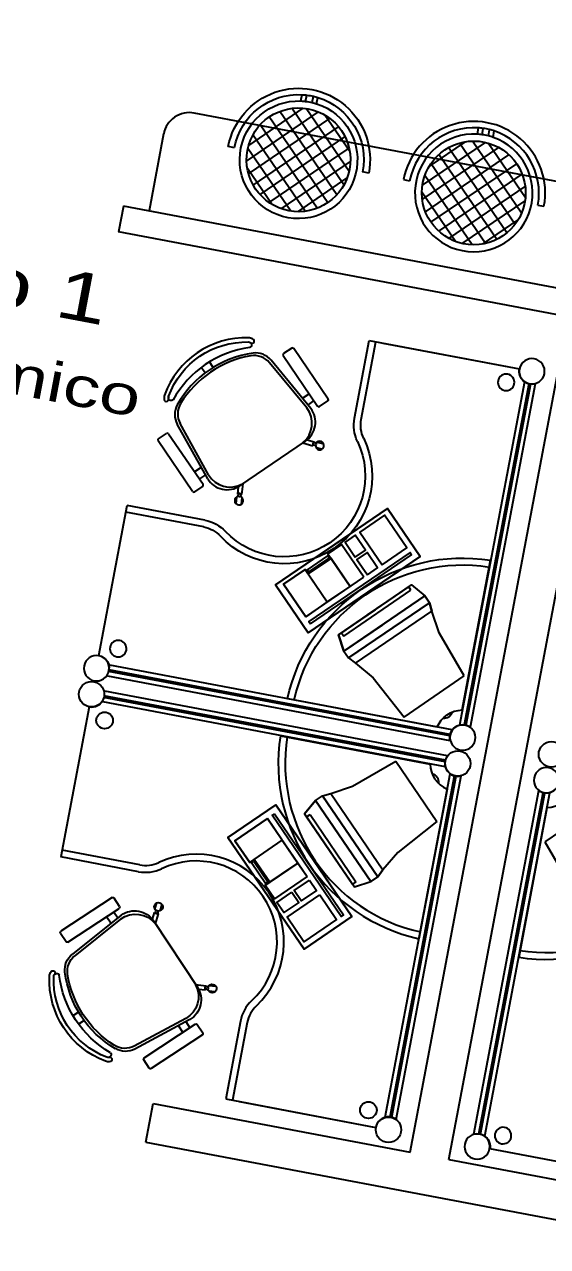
# Model space of a CAD drawing. Header units: inches. Extents: x -18604 to 2753, y -9056 to 3482.
# Drawn here: x -15107.1 to -14907.1, y -2628.4 to -2161.1 of the extents above; entities that cross this region are included whole.
import ezdxf
from ezdxf.enums import TextEntityAlignment as Align

# ---------------------------------------------------------------- set-up
doc = ezdxf.new("R2010")
doc.units = ezdxf.units.IN
for name, color, linetype in [('ESPECARQ', 2, 'Continuous'), ('MOVEIS', 2, 'Continuous'), ('Parede', 6, 'Continuous'), ('Parede Baixo', 4, 'Continuous'), ('TEXTO', 2, 'Continuous')]:
    doc.layers.add(name, color=color, linetype=linetype)
doc.styles.add('REGUA100', font='GOTHIC.TTF', dxfattribs={"width": 1.4})
doc.styles.add('REGUA60', font='GOTHIC.TTF', dxfattribs={"width": 1.4})

# ---------------------------------------------------------------- blocks, each defined once
blk = doc.blocks.new('INDUNI1')
at = {"color": 0, "style": 'REGUA100', "width": 1.4, "flags": 8}
for tag, p in [('NOME1', (0, 0)), ('NOME2', (0, -4.286))]:
    blk.add_attdef(tag, text='', height=2.5, dxfattribs=at).set_placement(p, align=Align.CENTER)
at = {"layer": 'ESPECARQ', "style": 'REGUA60', "width": 1.4}
blk.add_attdef('AREA', text='', height=1.5, dxfattribs=at).set_placement((0, -7.813), align=Align.CENTER)
at = {"layer": 'ESPECARQ', "style": 'REGUA60', "width": 1.4, "flags": 8}
for tag, p in [('PISO', (0, -10.313)), ('REVPAR', (0, -12.813)), ('PEDIR', (0, -15.313))]:
    blk.add_attdef(tag, text='', height=1.5, dxfattribs=at).set_placement(p, align=Align.CENTER)
blk = doc.blocks.new('*X9')
at = {"color": 0}
for p, q in [((6.9425, 8.5689), (7.1715, 8.7978)), ((6.9533, 8.5089), (7.2314, 8.7871)), ((6.9555, 8.6526), (7.0878, 8.7848)), ((7.3601, 8.4791), (7.0644, 8.7748)), ((7.3784, 8.5315), (7.1168, 8.7931)), ((7.3823, 8.5983), (7.1836, 8.797)), ((6.9758, 8.4608), (7.2796, 8.7645)), ((7.0072, 8.4214), (7.319, 8.7332)), ((7.3321, 8.4364), (7.0216, 8.7468)), ((7.3295, 8.7218), (7.3071, 8.7442)), ((7.2959, 8.4018), (6.9871, 8.7107)), ((7.0467, 8.3902), (7.3502, 8.6937)), ((7.2514, 8.3757), (6.9609, 8.6661)), ((7.095, 8.3678), (7.3726, 8.6454)), ((7.1966, 8.3597), (6.945, 8.6114)), ((7.1551, 8.3572), (7.3831, 8.5852)), ((7.1253, 8.3603), (6.9456, 8.5401)), ((7.2395, 8.3708), (7.3695, 8.5009))]:
    blk.add_line(p, q, dxfattribs=at)

msp = doc.modelspace()

# ---------------------------------------------------------------- linework, layer by layer
at = {"layer": 'MOVEIS'}
for p, q in [((-15001.43, -2190.35, 63.44), (-15000.93, -2187.93, 63.44)), ((-14999.62, -2190.5, 63.44), (-14999.13, -2188.1, 63.44)), ((-14997.15, -2190.94, 63.44), (-14996.65, -2188.55, 63.44)), ((-14995.41, -2191.42, 63.44), (-14994.91, -2189.02, 63.44)), ((-14889.91, -2223.78, 63.44), (-15042.21, -2194.97, 63.44)), ((-14933.96, -2203.05, 63.44), (-14933.55, -2200.63, 63.44)), ((-14932.16, -2203.23, 63.44), (-14931.75, -2200.83, 63.44)), ((-15053.9, -2202.93, 63.44), (-15059.47, -2232.41, 63.44)), ((-14929.69, -2203.73, 63.44), (-14929.28, -2201.32, 63.44)), ((-14927.96, -2204.25, 63.44), (-14927.54, -2201.82, 63.44)), ((-15026.83, -2208.2, 63.44), (-15029.19, -2207.75, 63.44)), ((-14975.47, -2217.91, 63.44), (-14977.83, -2217.47, 63.44)), ((-14962.2, -2220.43, 63.44), (-14959.84, -2220.87, 63.44)), ((-14910.83, -2230.14, 63.44), (-14908.48, -2230.59, 63.44)), ((-15004.93, -2284.82, 63.64), (-15008.08, -2286.96, 63.64)), ((-14990.99, -2304.3, 63.64), (-15004.18, -2284.96, 63.64)), ((-14980.93, -2311.65, 63.44), (-14975.31, -2281.94, 63.44)), ((-14978.34, -2312.14, 63.44), (-14972.72, -2282.44, 63.44)), ((-14975.31, -2281.94, 63.44), (-14917.9, -2292.81, 63.44)), ((-14970.12, -2282.93, 63.44), (-14917.9, -2292.81, 63.44)), ((-14997.61, -2307.95, 63.64), (-15012.79, -2289.47, 63.64)), ((-15008.23, -2287.72, 63.64), (-14995.04, -2307.06, 63.64)), ((-15038.08, -2294.35, 63.64), (-15039.52, -2292.24, 63.64)), ((-15034.93, -2292.2, 63.64), (-15036.37, -2290.09, 63.64)), ((-14999.16, -2307.69, 63.64), (-15013.43, -2290.44, 63.64)), ((-14915.97, -2297.68, 63.44), (-14940.82, -2428.99, 63.44)), ((-14914.3, -2298.47, 63.44), (-14938.97, -2428.87, 63.44)), ((-14913.68, -2298.59, 63.44), (-14938.35, -2428.99, 63.44)), ((-14911.83, -2298.47, 63.44), (-14936.67, -2429.78, 63.44)), ((-15000.77, -2303.98, 63.64), (-14998.29, -2302.29, 63.64)), ((-14998.8, -2306.6, 63.64), (-14996.45, -2304.99, 63.64)), ((-14994.28, -2307.21, 63.64), (-14991.13, -2305.06, 63.64)), ((-15055.91, -2319.57, 63.64), (-15052.76, -2317.43, 63.64)), ((-15052.01, -2317.57, 63.64), (-15038.82, -2336.91, 63.64)), ((-15037.06, -2334.84, 63.64), (-15048.71, -2313.96, 63.64)), ((-15036.73, -2333.3, 63.64), (-15047.58, -2313.72, 63.64)), ((-15042.87, -2339.67, 63.64), (-15056.06, -2320.33, 63.64)), ((-15024.74, -2337.46, 63.64), (-14999.67, -2320.37, 63.64)), ((-15000.72, -2321.09, 63.64), (-14996.82, -2322.2, 63.64)), ((-14998.97, -2319.89, 63.64), (-14996.37, -2320.63, 63.64)), ((-14996.76, -2322, 63.64), (-14996.82, -2322.2, 63.64)), ((-14996.37, -2320.63, 63.64), (-14996.43, -2320.83, 63.64)), ((-14995.16, -2320.77, 63.64), (-14992.72, -2321.46, 63.64)), ((-14995.73, -2322.74, 63.64), (-14993.28, -2323.44, 63.64)), ((-15039.6, -2330.46, 63.64), (-15042.07, -2332.14, 63.64)), ((-15037.88, -2333.24, 63.64), (-15040.23, -2334.84, 63.64)), ((-15038.96, -2337.67, 63.64), (-15042.11, -2339.82, 63.64)), ((-15025.45, -2337.94, 63.64), (-15025.71, -2340.63, 63.64)), ((-15025.71, -2340.63, 63.64), (-15025.5, -2340.65, 63.64)), ((-15024.29, -2340.76, 63.64), (-15024.08, -2340.78, 63.64)), ((-15023.69, -2336.74, 63.64), (-15024.08, -2340.78, 63.64)), ((-15078.68, -2402.43, 63.44), (-15067.82, -2345.02, 63.44)), ((-15038.11, -2350.64, 63.44), (-15067.82, -2345.02, 63.44)), ((-15026.01, -2341.8, 63.64), (-15026.26, -2344.33, 63.64)), ((-15023.97, -2342, 63.64), (-15024.22, -2344.53, 63.64)), ((-15038.6, -2353.23, 63.44), (-15068.31, -2347.61, 63.44)), ((-15011.08, -2375.33, 63.44), (-14968.34, -2346.19, 63.44)), ((-15011.08, -2375.33, 65.55), (-14968.34, -2346.19, 65.55)), ((-14969.41, -2348.73, 65.55), (-14978.88, -2355.18, 65.55)), ((-14960.88, -2361.25, 65.55), (-14969.41, -2348.73, 65.55)), ((-14968.34, -2346.19, 65.55), (-14968.34, -2346.19, 63.44)), ((-14968.34, -2346.19, 65.55), (-14955.85, -2364.51, 65.55)), ((-14980.62, -2356.37, 65.55), (-14984.55, -2359.04, 65.55)), ((-14984.55, -2359.04, 65.55), (-14980.63, -2364.79, 65.55)), ((-14976.7, -2362.12, 65.55), (-14980.62, -2356.37, 65.55)), ((-14978.88, -2355.18, 65.55), (-14970.34, -2367.7, 65.55)), ((-14991.23, -2364.24, 65.55), (-14999.08, -2369.59, 65.55)), ((-14959.68, -2363.01, 65.55), (-14998.38, -2389.4, 65.55)), ((-14997.78, -2390.27, 65.55), (-14959.08, -2363.88, 65.55)), ((-14990.63, -2365.11, 65.55), (-14991.23, -2364.24, 65.55)), ((-14985.86, -2359.94, 65.55), (-14991.09, -2363.5, 65.55)), ((-14991.09, -2363.5, 65.55), (-14989.9, -2365.25, 65.55)), ((-14977.32, -2372.46, 65.55), (-14985.86, -2359.94, 65.55)), ((-14980.63, -2364.79, 65.55), (-14976.7, -2362.12, 65.55)), ((-14976.11, -2362.99, 65.55), (-14980.03, -2365.67, 65.55)), ((-14972.09, -2368.89, 65.55), (-14976.11, -2362.99, 65.55)), ((-14970.34, -2367.7, 65.55), (-14960.88, -2361.25, 65.55)), ((-14959.08, -2363.88, 65.55), (-14959.68, -2363.01, 65.55)), ((-14989.9, -2365.25, 65.55), (-14998.62, -2371.2, 65.55)), ((-14955.85, -2364.51, 65.55), (-14998.59, -2393.65, 65.55)), ((-14998.48, -2370.46, 65.55), (-14990.63, -2365.11, 65.55)), ((-14980.03, -2365.67, 65.55), (-14976.01, -2371.57, 65.55)), ((-14976.01, -2371.57, 65.55), (-14972.09, -2368.89, 65.55)), ((-14939.77, -2423.19, 63.44), (-14928.95, -2365.95, 63.44)), ((-14999.81, -2369.45, 65.55), (-15008.12, -2375.11, 65.55)), ((-14998.62, -2371.2, 65.55), (-14999.81, -2369.45, 65.55)), ((-14999.58, -2387.64, 65.55), (-14977.32, -2372.46, 65.55)), ((-14999.08, -2369.59, 65.55), (-14998.48, -2370.46, 65.55)), ((-15011.08, -2375.33, 65.55), (-15011.08, -2375.33, 63.44)), ((-14998.59, -2393.65, 65.55), (-15011.08, -2375.33, 65.55)), ((-15008.12, -2375.11, 65.55), (-14999.58, -2387.64, 65.55)), ((-14985.92, -2393.66, 65.55), (-14960.22, -2376.14, 65.55)), ((-14985.03, -2394.97, 65.55), (-14959.33, -2377.45, 65.55)), ((-14975.92, -2386.84, 70.83), (-14961.31, -2376.88, 70.83)), ((-14973.07, -2384.9, 65.55), (-14959.12, -2375.38, 65.55)), ((-14959.33, -2377.45, 65.55), (-14960.22, -2376.14, 65.55)), ((-14959.12, -2375.38, 65.55), (-14954.02, -2379.58, 65.55)), ((-14984.98, -2400.69, 65.55), (-14954.02, -2379.58, 65.55)), ((-14954.02, -2379.58, 65.55), (-14984.98, -2400.69, 65.55)), ((-14983.2, -2403.3, 64.49), (-14952.24, -2382.19, 64.49)), ((-14983.2, -2403.3, 65.55), (-14952.24, -2382.19, 65.55)), ((-14952.24, -2382.19, 64.49), (-14954.02, -2379.58, 65.55)), ((-14954.02, -2379.58, 65.55), (-14952.24, -2382.19, 65.55)), ((-14952.24, -2382.19, 64.49), (-14951.33, -2385.4, 64.49)), ((-14951.33, -2385.4, 64.49), (-14952.24, -2382.19, 64.49)), ((-14973.07, -2384.9, 65.55), (-14987.02, -2394.41, 65.55)), ((-14948.53, -2393.72, 62.38), (-14951.33, -2385.4, 64.49)), ((-14998.38, -2389.4, 65.55), (-14997.78, -2390.27, 65.55)), ((-14970.37, -2390.73, 65.55), (-14984.98, -2400.69, 65.55)), ((-14987.02, -2394.41, 65.55), (-14984.98, -2400.69, 65.55)), ((-14985.92, -2393.66, 65.55), (-14985.92, -2393.66, 65.55)), ((-14985.92, -2393.66, 65.55), (-14985.92, -2393.66, 65.55)), ((-14985.92, -2393.66, 65.55), (-14985.03, -2394.97, 65.55)), ((-14938.96, -2410.19, 62.38), (-14948.53, -2393.72, 62.38)), ((-14984.98, -2400.69, 65.55), (-14983.2, -2403.3, 64.49)), ((-14984.98, -2400.69, 65.55), (-14983.2, -2403.3, 65.55)), ((-14943.53, -2430.84, 63.44), (-15074.52, -2406.06, 63.44)), ((-14983.2, -2403.3, 64.49), (-14980.54, -2405.33, 64.49)), ((-14983.2, -2403.3, 64.49), (-14980.54, -2405.33, 64.49)), ((-14980.54, -2405.33, 64.49), (-14973.82, -2410.96, 62.38)), ((-14944.32, -2434.99, 63.44), (-15075.3, -2410.21, 63.44)), ((-14944.44, -2433.14, 63.44), (-15074.97, -2408.44, 63.44)), ((-14944.32, -2432.52, 63.44), (-15074.85, -2407.82, 63.44)), ((-14973.82, -2410.96, 62.38), (-14961.99, -2425.89, 62.38)), ((-14961.99, -2425.89, 62.38), (-14938.96, -2410.19, 62.38)), ((-14946.19, -2444.92, 63.44), (-15077.18, -2420.14, 63.44)), ((-14946.32, -2443.07, 63.44), (-15076.85, -2418.37, 63.44)), ((-14946.2, -2442.45, 63.44), (-15076.73, -2417.75, 63.44)), ((-14945.41, -2440.77, 63.44), (-15076.4, -2415.99, 63.44)), ((-15006.55, -2418.87, 63.44), (-14949.32, -2429.69, 63.44)), ((-15082.38, -2422, 63.44), (-15093.24, -2479.41, 63.44)), ((-15009.23, -2433.05, 63.44), (-14952, -2443.87, 63.44)), ((-14981.65, -2452.36, 62.38), (-14965.18, -2442.79, 62.38)), ((-14965.18, -2442.79, 62.38), (-14949.48, -2465.81, 62.38)), ((-14969.19, -2578.94, 63.44), (-14944.35, -2447.63, 63.44)), ((-14967.34, -2578.82, 63.44), (-14942.67, -2448.42, 63.44)), ((-14965.04, -2579.73, 63.44), (-14940.2, -2448.42, 63.44)), ((-14989.97, -2455.15, 64.49), (-14981.65, -2452.36, 62.38)), ((-14966.72, -2578.94, 63.44), (-14942.05, -2448.54, 63.44)), ((-14999.99, -2462.94, 65.55), (-14995.8, -2457.85, 65.55)), ((-14995.8, -2457.85, 65.55), (-14993.18, -2456.06, 64.49)), ((-14995.8, -2457.85, 65.55), (-14993.18, -2456.06, 65.55)), ((-14995.8, -2457.85, 65.55), (-14974.69, -2488.81, 65.55)), ((-14974.69, -2488.81, 65.55), (-14995.8, -2457.85, 65.55)), ((-14985.84, -2472.46, 65.55), (-14995.8, -2457.85, 65.55)), ((-14993.18, -2456.06, 64.49), (-14989.97, -2455.15, 64.49)), ((-14993.18, -2456.06, 64.49), (-14989.97, -2455.15, 64.49)), ((-14993.18, -2456.06, 64.49), (-14972.07, -2487.02, 64.49)), ((-14993.18, -2456.06, 65.55), (-14972.07, -2487.02, 65.55)), ((-14945.49, -2453.42, 63.44), (-14956.32, -2510.65, 63.44)), ((-14935.28, -2585.36, 63.44), (-14910.43, -2454.05, 63.44)), ((-14933.43, -2585.24, 63.44), (-14908.75, -2454.84, 63.44)), ((-14932.8, -2585.35, 63.44), (-14908.13, -2454.96, 63.44)), ((-14931.13, -2586.15, 63.44), (-14906.28, -2454.83, 63.44)), ((-15011.04, -2459.43, 65.55), (-15029.35, -2471.92, 65.55)), ((-14981.9, -2502.17, 65.55), (-15011.04, -2459.43, 65.55)), ((-14907.33, -2460.64, 63.44), (-14918.16, -2517.87, 63.44)), ((-14885.12, -2457.93, 62.38), (-14908.14, -2473.63, 62.38)), ((-15026.67, -2473.2, 65.55), (-15014.15, -2464.66, 65.55)), ((-15014.15, -2464.66, 65.55), (-14998.98, -2486.92, 65.55)), ((-15012.39, -2463.46, 65.55), (-15011.52, -2462.87, 65.55)), ((-14986.01, -2502.17, 65.55), (-15012.39, -2463.46, 65.55)), ((-15011.52, -2462.87, 65.55), (-14985.13, -2501.57, 65.55)), ((-14990.48, -2476.9, 65.55), (-14999.99, -2462.94, 65.55)), ((-14999.24, -2464.04, 65.55), (-14997.93, -2463.15, 65.55)), ((-14999.24, -2464.04, 65.55), (-14999.24, -2464.04, 65.55)), ((-14999.24, -2464.04, 65.55), (-14999.24, -2464.04, 65.55)), ((-14999.24, -2464.04, 65.55), (-14981.71, -2489.75, 65.55)), ((-14997.93, -2463.15, 65.55), (-14980.41, -2488.86, 65.55)), ((-14949.48, -2465.81, 62.38), (-14964.41, -2477.65, 62.38)), ((-15029.35, -2471.92, 65.55), (-15029.35, -2471.92, 63.44)), ((-15029.35, -2471.92, 63.44), (-15000.21, -2514.65, 63.44)), ((-15029.35, -2471.92, 65.55), (-15000.21, -2514.65, 65.55)), ((-15021.01, -2481.51, 65.55), (-15026.67, -2473.2, 65.55)), ((-14992.42, -2474.05, 70.83), (-14982.46, -2488.66, 70.83)), ((-14908.14, -2473.63, 62.38), (-14898.57, -2490.11, 62.38)), ((-15063.54, -2485.03, 63.44), (-15093.24, -2479.41, 63.44)), ((-15063.05, -2482.44, 63.44), (-15092.75, -2476.82, 63.44)), ((-15019.27, -2480.32, 65.55), (-15021.01, -2481.51, 65.55)), ((-15020.28, -2481.65, 65.55), (-15019.41, -2481.05, 65.55)), ((-15019.41, -2481.05, 65.55), (-15014.05, -2488.9, 65.55)), ((-15013.32, -2489.04, 65.55), (-15019.27, -2480.32, 65.55)), ((-14990.48, -2476.9, 65.55), (-14980.96, -2490.85, 65.55)), ((-14964.41, -2477.65, 62.38), (-14970.05, -2484.37, 64.49)), ((-15014.93, -2489.49, 65.55), (-15020.28, -2481.65, 65.55)), ((-14972.07, -2487.02, 64.49), (-14970.05, -2484.37, 64.49)), ((-14970.05, -2484.37, 64.49), (-14972.07, -2487.02, 64.49)), ((-15015.06, -2490.23, 65.55), (-15013.32, -2489.04, 65.55)), ((-15011.5, -2495.46, 65.55), (-15015.06, -2490.23, 65.55)), ((-15014.05, -2488.9, 65.55), (-15014.93, -2489.49, 65.55)), ((-14998.98, -2486.92, 65.55), (-15011.5, -2495.46, 65.55)), ((-15003.98, -2492.26, 65.55), (-14998.08, -2488.23, 65.55)), ((-14998.08, -2488.23, 65.55), (-14995.41, -2492.16, 65.55)), ((-14980.41, -2488.86, 65.55), (-14981.71, -2489.75, 65.55)), ((-14980.96, -2490.85, 65.55), (-14974.69, -2488.81, 65.55)), ((-14972.07, -2487.02, 64.49), (-14974.69, -2488.81, 65.55)), ((-14974.69, -2488.81, 65.55), (-14972.07, -2487.02, 65.55)), ((-15073.62, -2494.96, 63.64), (-15093.18, -2507.83, 63.64)), ((-15070.78, -2498.3, 63.64), (-15072.87, -2495.11, 63.64)), ((-15010.6, -2496.77, 65.55), (-15004.86, -2492.85, 65.55)), ((-15006.74, -2502.44, 65.55), (-14994.22, -2493.9, 65.55)), ((-15004.86, -2492.85, 65.55), (-15002.18, -2496.77, 65.55)), ((-15001.31, -2496.18, 65.55), (-15003.98, -2492.26, 65.55)), ((-14995.41, -2492.16, 65.55), (-15001.31, -2496.18, 65.55)), ((-14994.22, -2493.9, 65.55), (-14987.77, -2503.37, 65.55)), ((-15090.49, -2511.92, 63.64), (-15070.93, -2499.05, 63.64)), ((-15057.23, -2499.4, 63.64), (-15056.5, -2496.97, 63.64)), ((-15055.27, -2500, 63.64), (-15054.53, -2497.56, 63.64)), ((-15007.93, -2500.69, 65.55), (-15010.6, -2496.77, 65.55)), ((-15002.18, -2496.77, 65.55), (-15007.93, -2500.69, 65.55)), ((-15070.09, -2501.64, 63.64), (-15088.81, -2516.51, 63.64)), ((-15070.37, -2503.19, 63.64), (-15087.85, -2517.17, 63.64)), ((-15074.11, -2504.73, 63.64), (-15075.75, -2502.23, 63.64)), ((-15071.46, -2502.81, 63.64), (-15073.03, -2500.43, 63.64)), ((-15058.17, -2503.19, 63.64), (-15057.39, -2500.61, 63.64)), ((-15057.7, -2503.9, 63.64), (-15041.02, -2529.24, 63.64)), ((-15057.39, -2500.61, 63.64), (-15057.19, -2500.67, 63.64)), ((-15057, -2504.96, 63.64), (-15055.83, -2501.08, 63.64)), ((-15056.03, -2501.02, 63.64), (-15055.83, -2501.08, 63.64)), ((-15000.29, -2511.9, 65.55), (-15006.74, -2502.44, 65.55)), ((-14987.77, -2503.37, 65.55), (-15000.29, -2511.9, 65.55)), ((-15000.21, -2514.65, 65.55), (-14981.9, -2502.17, 65.55)), ((-14985.13, -2501.57, 65.55), (-14986.01, -2502.17, 65.55)), ((-15093.34, -2508.58, 63.64), (-15091.24, -2511.77, 63.64)), ((-15000.21, -2514.65, 65.55), (-15000.21, -2514.65, 63.44)), ((-15041.72, -2528.18, 63.64), (-15037.69, -2528.64, 63.64)), ((-15040.55, -2529.96, 63.64), (-15037.87, -2530.26, 63.64)), ((-15037.87, -2530.26, 63.64), (-15037.85, -2530.05, 63.64)), ((-15037.71, -2528.85, 63.64), (-15037.69, -2528.64, 63.64)), ((-15036.7, -2530.59, 63.64), (-15034.18, -2530.88, 63.64)), ((-15036.47, -2528.55, 63.64), (-15033.95, -2528.84, 63.64)), ((-15086.44, -2538.69, 63.64), (-15088.58, -2540.1, 63.64)), ((-15084.34, -2541.88, 63.64), (-15086.48, -2543.29, 63.64)), ((-15045.38, -2541.16, 63.64), (-15065.13, -2551.69, 63.64)), ((-15043.84, -2541.52, 63.64), (-15064.91, -2552.83, 63.64)), ((-15061.36, -2556.18, 63.64), (-15041.8, -2543.31, 63.64)), ((-15048.27, -2543.98, 63.64), (-15046.62, -2546.49, 63.64)), ((-15045.46, -2542.31, 63.64), (-15043.89, -2544.69, 63.64)), ((-15041.04, -2543.47, 63.64), (-15038.95, -2546.65, 63.64)), ((-15024.55, -2542.21, 63.44), (-15030.17, -2571.92, 63.44)), ((-15021.96, -2542.7, 63.44), (-15027.58, -2572.41, 63.44)), ((-15039.1, -2547.4, 63.64), (-15058.66, -2560.28, 63.64)), ((-15059.42, -2560.12, 63.64), (-15061.51, -2556.94, 63.64)), ((-15030.17, -2571.92, 63.44), (-14972.76, -2582.78, 63.44)), ((-15024.99, -2572.9, 63.44), (-14972.76, -2582.78, 63.44)), ((-14876.98, -2600.9, 63.44), (-14929.2, -2591.02, 63.44)), ((-14871.79, -2601.88, 63.44), (-14929.2, -2591.02, 63.44))]:
    msp.add_line(p, q, dxfattribs=at)
at = {"layer": 'MOVEIS', "extrusion": (-0.563328, 0.826234, 0)}
for p, q in [((-14952.24, -2382.19, 65.55), (-14952.24, -2382.19, 64.49)), ((-14983.2, -2403.3, 65.55), (-14983.2, -2403.3, 64.49))]:
    msp.add_line(p, q, dxfattribs=at)
at = {"layer": 'MOVEIS', "extrusion": (-0.826234, -0.563328, 0)}
for p, q in [((-14993.18, -2456.06, 65.55), (-14993.18, -2456.06, 64.49)), ((-14972.07, -2487.02, 65.55), (-14972.07, -2487.02, 64.49))]:
    msp.add_line(p, q, dxfattribs=at)
at = {"layer": 'MOVEIS', "elevation": 63.64}
msp.add_lwpolyline([(-15020.92, -2284.61, 0.237888), (-15050.27, -2304.62, -0.605717), (-15052.1, -2304.01, -0.122717), (-15052.04, -2303.35, -0.323529), (-15021.45, -2282.5, -0.122717), (-15020.82, -2282.68, -0.605717)], format="xyb", close=True, dxfattribs=at)
msp.add_lwpolyline([(-15052.04, -2303.35, -0.323529), (-15021.45, -2282.5, -0.122717), (-15020.82, -2282.68, -0.605717), (-15020.92, -2284.61, 0.237888), (-15050.27, -2304.62, -0.605717), (-15052.1, -2304.01)], format="xyb", dxfattribs=at)
at = {"layer": 'MOVEIS'}
for centre, radius in [((-14935.34, -2225.51, 63.44), 19.84), ((-14996.16, -2321.53, 63.64), 0.545), ((-15024.94, -2341.15, 63.64), 0.545), ((-15081.47, -2417.18, 63.44), 4.86), ((-15076.48, -2427.2, 63.44), 3.17), ((-14941.45, -2443.67, 63.44), 4.86), ((-14905.65, -2440.16, 63.44), 4.86), ((-14975.6, -2576.18, 63.44), 3.17), ((-14967.94, -2583.69, 63.44), 4.86)]:
    msp.add_circle(centre, radius, dxfattribs=at)
for centre, radius, start, end in [((-15044.07, -2204.79, 63.44), 10, 79.2862, 169.2862), ((-14935.34, -2225.51, 63.44), 27.34, 349.2862, 169.2862), ((-14935.34, -2225.51, 63.44), 24.94, 85.8805, 169.2862), ((-14935.34, -2225.51, 63.44), 24.94, 81.7361, 85.8805), ((-14935.34, -2225.51, 63.44), 24.94, 75.9486, 81.7361), ((-14935.34, -2225.51, 63.44), 22.5, 86.4885, 70.8568), ((-14935.34, -2225.51, 63.44), 22.5, 81.893, 86.4885), ((-14935.34, -2225.51, 63.44), 22.5, 75.4774, 81.893), ((-14935.34, -2225.51, 63.44), 22.5, 70.8568, 75.4774), ((-14935.34, -2225.51, 63.44), 24.94, 71.7859, 75.9486), ((-14935.34, -2225.51, 63.44), 24.94, 349.2862, 71.7859), ((-15022.31, -2314.09, 63.64), 33.24, 88.41, 160.1625), ((-15021.51, -2283.85, 63.64), 2.99, 59.4317, 87.7434), ((-15020.14, -2282.11, 63.64), 0.852, 244.0971, 79.6118), ((-15004.63, -2285.27, 63.64), 0.545, 34.2862, 124.2862), ((-15014.31, -2325.83, 63.64), 39.44, 97.891, 150.6815), ((-15013.76, -2326.63, 63.64), 39.44, 100.0223, 148.5502), ((-15019.3, -2295.3, 63.64), 7.62, 39.5861, 100.0223), ((-15018.68, -2294.31, 63.64), 7.62, 39.4075, 97.891), ((-15007.78, -2287.41, 63.64), 0.545, 124.2862, 214.2862), ((-15050.75, -2303.79, 63.64), 2.99, 160.8291, 189.1408), ((-15050.75, -2303.79, 63.64), 1.36, 161.1561, 189.1408), ((-15052.87, -2304.43, 63.64), 0.852, 168.9607, 4.4754), ((-15042.05, -2310.25, 63.64), 7.62, 150.6815, 209.165), ((-15040.91, -2310.03, 63.64), 7.62, 148.5502, 208.9864), ((-15006.82, -2313.57, 63.64), 9.66, 309.8787, 37.5385), ((-15004.58, -2313.17, 63.64), 8.71, 304.2862, 36.8555), ((-14994.59, -2306.76, 63.64), 0.545, 214.2862, 304.2862), ((-14991.44, -2304.61, 63.64), 0.545, 304.2862, 34.2862), ((-15052.46, -2317.88, 63.64), 0.545, 34.2862, 124.2862), ((-15055.61, -2320.02, 63.64), 0.545, 124.2862, 214.2862), ((-14996.07, -2321.56, 63.64), 0.817, 115.9268, 212.3062), ((-14994.22, -2322.1, 63.64), 1.63, 175.7499, 151.5701), ((-15029.65, -2330.26, 63.64), 8.71, 211.717, 304.2862), ((-15028.45, -2328.32, 63.64), 9.66, 211.034, 298.6938), ((-15042.42, -2339.37, 63.64), 0.545, 214.2862, 304.2862), ((-15039.27, -2337.22, 63.64), 0.545, 304.2862, 34.2862), ((-15024.95, -2341.25, 63.64), 0.817, 36.2663, 132.6457), ((-15025.12, -2343.17, 63.64), 1.63, 97.0024, 72.8226), ((-15081.47, -2417.18, 63.44), 4.91, 259.2862, 336.8676), ((-14941.45, -2443.67, 63.44), 68.61, 171.0936, 257.4789), ((-14941.45, -2443.67, 63.44), 65.97, 171.0936, 257.4789), ((-14941.45, -2443.67, 63.44), 4.91, 143.8119, 284.7606), ((-14941.45, -2443.67, 63.44), 10.56, 181.1157, 247.4567), ((-14951.87, -2450.77, 63.44), 3.14, 350.8791, 77.6934), ((-15041.48, -2511.87, 63.44), 33.57, 313.3118, 115.2607), ((-15041.48, -2511.87, 63.44), 30.93, 313.3118, 115.2607), ((-15060.85, -2470.82, 63.44), 14.46, 259.2862, 295.2607), ((-15060.85, -2470.82, 63.44), 11.82, 259.2862, 295.2607), ((-15010.34, -2544.9, 63.44), 14.46, 133.3118, 169.2862), ((-15010.34, -2544.9, 63.44), 11.82, 133.3118, 169.2862), ((-14967.94, -2583.69, 63.44), 4.91, 53.8119, 169.2862)]:
    msp.add_arc(centre, radius, start, end, dxfattribs=at)
at = {"layer": 'MOVEIS', "extrusion": (0, 0, -1)}
for centre, major_axis, start_param, end_param in [((-15002.33, -2212.83, 63.44), (19.33, 19.33), 4.113981, 7.255574), ((-15002.33, -2212.83, 63.44), (17.63, 17.63), 4.113981, 5.553871), ((-15002.33, -2212.83, 63.44), (15.91, 15.91), -0.472705, 5.537656), ((-15002.33, -2212.83, 63.44), (14.03, 14.03), 4.113981, 10.397166), ((-15002.33, -2212.83, 63.44), (15.91, 15.91), -0.745529, -0.664885), ((-15002.33, -2212.83, 63.44), (17.63, 17.63), -0.729314, -0.656662), ((-15002.33, -2212.83, 63.44), (15.91, 15.91), -0.664885, -0.552912), ((-15002.33, -2212.83, 63.44), (-17.63, 17.63), 0.914135, 1.015147), ((-15002.33, -2212.83, 63.44), (-15.91, 15.91), 1.017884, 1.098091), ((-15002.33, -2212.83, 63.44), (17.63, 17.63), -0.55565, -0.483317), ((-15002.33, -2212.83, 63.44), (-17.63, 17.63), 1.08748, 2.543185), ((-14913.08, -2293.72, 63.44), (3.43, 3.43), 0.9723884096691151, 7.255573716848701), ((-14913.08, -2293.72, 63.44), (3.47, 3.47), 2.098573, 4.113981), ((-14922.95, -2297.91, 63.44), (2.24, 2.24), 0.9723884096690423, 7.255573716848629), ((-14966.72, -2314.34, 63.44), (10.23, 10.23), 3.486108, 4.113981), ((-14966.72, -2314.34, 63.44), (8.36, 8.36), 3.486108, 4.113981), ((-15007.77, -2333.71, 63.44), (23.74, 23.74), 0.344515, 3.171058), ((-15007.77, -2333.71, 63.44), (21.87, 21.87), 0.344515, 3.171058), ((-15040.8, -2364.85, 63.44), (8.36, 8.36), -0.598408, 0.029465), ((-15040.8, -2364.85, 63.44), (10.23, 10.23), -0.598408, 0.029465), ((-14939.57, -2433.74, 63.44), (48.52, 48.52), 4.145525, 5.653234), ((-14939.57, -2433.74, 63.44), (46.65, 46.65), 4.145525, 5.653234), ((-15071.28, -2399.74, 63.44), (2.24, 2.24), 0.9723884096690423, 7.255573716848629), ((-15079.59, -2407.25, 63.44), (3.43, 3.43), 0.9723884096690467, 7.255573716848633), ((-15079.59, -2407.25, 63.44), (3.47, 3.47), -0.598408, 0.755642), ((-14939.57, -2433.74, 63.44), (7.46, 7.46), 4.320445, 5.478314), ((-14946.67, -2423.32, 63.44), (2.22, 2.22), 1.000189, 2.515384), ((-14939.57, -2433.74, 63.44), (3.43, 3.43), 0.9723884096691151, 7.255573716848701), ((-14939.57, -2433.74, 63.44), (3.47, 3.47), 3.669369, 6.129389), ((-14907.53, -2450.09, 63.44), (3.43, 3.43), 4.113981, 10.397166), ((-14907.53, -2450.09, 63.44), (3.47, 3.47), 0.527777, 2.987797), ((-14907.53, -2450.09, 63.44), (7.46, 7.46), 1.178852, 2.336721), ((-14907.53, -2450.09, 63.44), (48.52, 48.52), 1.003932, 2.511641), ((-14907.53, -2450.09, 63.44), (46.65, 46.65), 1.003932, 2.511641), ((-15073.33, -2495.41, 63.64), (-0.385, 0.385), 0.203279, 1.774075), ((-15071.23, -2498.6, 63.64), (-0.385, 0.385), 1.774075, 3.344871), ((-15064.98, -2508.69, 63.64), (-6.16, 6.16), 0.158437, 1.774075), ((-15055.88, -2498.48, 63.64), (-1.16, 1.16), 4.439474, 10.300644), ((-15056.48, -2500.41, 63.64), (-0.385, 0.385), 3.344871430494219, 9.628056737673806), ((-15064.61, -2510.94, 63.64), (-6.83, 6.83), 0.146517, 1.676468), ((-15056.45, -2500.32, 63.64), (-0.578, 0.578), 3.379431, 5.061568), ((-15092.88, -2508.28, 63.64), (-0.385, 0.385), 4.915668, 6.486464), ((-15090.79, -2511.47, 63.64), (-0.385, 0.385), 3.344871, 4.915668), ((-15084.07, -2522.48, 63.64), (-5.39, 5.39), 5.376353, 6.397081), ((-15083.09, -2523.12, 63.64), (-5.39, 5.39), 5.339153, 6.393963), ((-15096.29, -2523.74, 63.64), (-0.602, 0.602), 5.695384, 9.107759), ((-15064.35, -2526.44, 63.64), (-23.5, 23.5), 4.28951, 5.541826), ((-15094.57, -2525.14, 63.64), (-2.12, 2.12), 5.553461, 6.047593), ((-15064.35, -2526.44, 63.64), (-22.35, 22.35), 4.289865, 5.54147), ((-15064.35, -2526.44, 63.64), (-22.35, 22.35), 4.289865, 5.54147), ((-15094.57, -2525.14, 63.64), (-0.963, 0.963), 5.559169, 6.047593), ((-15094.57, -2525.14, 63.64), (-0.963, 0.963), 5.559169, 6.047593), ((-15094.8, -2525, 63.64), (-0.77, 0.77), 6.047593, 8.226043), ((-15094.8, -2525, 63.64), (-0.77, 0.77), 6.047593, 8.226043), ((-15054.62, -2520.03, 63.64), (-27.89, 27.89), 4.448573, 5.382763), ((-15054.62, -2520.03, 63.64), (-27.89, 27.89), 4.448573, 5.382763), ((-15052.48, -2518.63, 63.64), (-27.89, 27.89), 4.454983, 5.376353), ((-15051.67, -2518.09, 63.64), (-27.89, 27.89), 4.492183, 5.339153), ((-15035.32, -2529.71, 63.64), (-1.16, 1.16), 5.813877, 11.675047), ((-15050.22, -2532.81, 63.64), (-6.83, 6.83), 1.871682, 3.401634), ((-15048.3, -2534.03, 63.64), (-6.16, 6.16), 1.774075, 3.389713), ((-15037.24, -2529.51, 63.64), (-0.578, 0.578), 4.769768, 6.451905), ((-15037.33, -2529.5, 63.64), (-0.385, 0.385), 3.34487143049461, 9.628056737674196), ((-15041.5, -2543.77, 63.64), (-0.385, 0.385), 0.203279, 1.774075), ((-15039.4, -2546.95, 63.64), (-0.385, 0.385), 1.774075, 3.344871), ((-15075.11, -2554.7, 63.64), (-0.963, 0.963), 3.783743, 4.272167), ((-15075.11, -2554.7, 63.64), (-0.963, 0.963), 3.783743, 4.272167), ((-15075.07, -2554.97, 63.64), (-0.77, 0.77), 1.605292, 3.783743), ((-15075.07, -2554.97, 63.64), (-0.77, 0.77), 1.605292, 3.783743), ((-15074.51, -2556.84, 63.64), (-0.602, 0.602), 0.723577, 4.135951), ((-15068.71, -2544.96, 63.64), (-5.39, 5.39), 3.437372, 4.492183), ((-15068.51, -2546.11, 63.64), (-5.39, 5.39), 3.434254, 4.454983), ((-15075.11, -2554.7, 63.64), (-2.12, 2.12), 3.783743, 4.277874), ((-15061.06, -2556.64, 63.64), (-0.385, 0.385), 4.915668, 6.486464), ((-15058.96, -2559.82, 63.64), (-0.385, 0.385), 3.344871, 4.915668), ((-14924.15, -2585.91, 63.44), (2.24, 2.24), 4.113981, 10.397166), ((-14934.02, -2590.11, 63.44), (3.43, 3.43), 4.113981, 10.397166), ((-14934.02, -2590.11, 63.44), (3.47, 3.47), -1.04302, 0.972388)]:
    msp.add_ellipse(centre, major_axis=major_axis, ratio=1, start_param=start_param, end_param=end_param, dxfattribs=at)
at = {"layer": 'MOVEIS'}
for points in [[(-14968.34, -2346.19, 65.55), (-14968.34, -2346.19, 63.44), (-15011.08, -2375.33, 63.44), (-15011.08, -2375.33, 65.55)], [(-14998.59, -2393.65, 65.55), (-14955.85, -2364.51, 65.55), (-14968.34, -2346.19, 65.55), (-15011.08, -2375.33, 65.55)], [(-14970.34, -2367.7, 65.55), (-14960.88, -2361.25, 65.55), (-14969.41, -2348.73, 65.55), (-14978.88, -2355.18, 65.55)], [(-14980.63, -2364.79, 65.55), (-14976.7, -2362.12, 65.55), (-14980.62, -2356.37, 65.55), (-14984.55, -2359.04, 65.55)], [(-14998.48, -2370.46, 65.55), (-14990.63, -2365.11, 65.55), (-14991.23, -2364.24, 65.55), (-14999.08, -2369.59, 65.55)], [(-14997.78, -2390.27, 65.55), (-14959.08, -2363.88, 65.55), (-14959.68, -2363.01, 65.55), (-14998.38, -2389.4, 65.55)], [(-14977.32, -2372.46, 65.55), (-14985.86, -2359.94, 65.55), (-14991.09, -2363.5, 65.55), (-14982.61, -2375.94, 65.55)], [(-14976.01, -2371.57, 65.55), (-14972.09, -2368.89, 65.55), (-14976.11, -2362.99, 65.55), (-14980.03, -2365.67, 65.55)], [(-14991.33, -2381.89, 65.55), (-14982.61, -2375.94, 65.55), (-14989.9, -2365.25, 65.55), (-14998.62, -2371.2, 65.55)], [(-14999.58, -2387.64, 65.55), (-15008.12, -2375.11, 65.55), (-14999.81, -2369.45, 65.55), (-14991.33, -2381.89, 65.55)], [(-14984.98, -2400.69, 65.55), (-14987.02, -2394.41, 65.55), (-14959.12, -2375.38, 65.55), (-14954.02, -2379.58, 65.55)], [(-14983.2, -2403.3, 65.55), (-14952.24, -2382.19, 65.55), (-14954.02, -2379.58, 65.55), (-14984.98, -2400.69, 65.55)], [(-14980.54, -2405.33, 64.49), (-14951.33, -2385.4, 64.49), (-14952.24, -2382.19, 64.49), (-14983.2, -2403.3, 64.49)], [(-14995.8, -2457.85, 65.55), (-14999.99, -2462.94, 65.55), (-14980.96, -2490.85, 65.55), (-14974.69, -2488.81, 65.55)], [(-14993.18, -2456.06, 65.55), (-14972.07, -2487.02, 65.55), (-14974.69, -2488.81, 65.55), (-14995.8, -2457.85, 65.55)], [(-14989.97, -2455.15, 64.49), (-14970.05, -2484.37, 64.49), (-14972.07, -2487.02, 64.49), (-14993.18, -2456.06, 64.49)], [(-15011.04, -2459.43, 65.55), (-14981.9, -2502.17, 65.55), (-15000.21, -2514.65, 65.55), (-15029.35, -2471.92, 65.55)], [(-15014.15, -2464.66, 65.55), (-15026.67, -2473.2, 65.55), (-15021.01, -2481.51, 65.55), (-15008.57, -2473.03, 65.55)], [(-15011.52, -2462.87, 65.55), (-14985.13, -2501.57, 65.55), (-14986.01, -2502.17, 65.55), (-15012.39, -2463.46, 65.55)], [(-15000.21, -2514.65, 65.55), (-15000.21, -2514.65, 63.44), (-15029.35, -2471.92, 63.44), (-15029.35, -2471.92, 65.55)], [(-15008.57, -2473.03, 65.55), (-15002.62, -2481.75, 65.55), (-15013.32, -2489.04, 65.55), (-15019.27, -2480.32, 65.55)], [(-15019.41, -2481.05, 65.55), (-15014.05, -2488.9, 65.55), (-15014.93, -2489.49, 65.55), (-15020.28, -2481.65, 65.55)], [(-14998.98, -2486.92, 65.55), (-15011.5, -2495.46, 65.55), (-15015.06, -2490.23, 65.55), (-15002.62, -2481.75, 65.55)], [(-14998.08, -2488.23, 65.55), (-14995.41, -2492.16, 65.55), (-15001.31, -2496.18, 65.55), (-15003.98, -2492.26, 65.55)], [(-15004.86, -2492.85, 65.55), (-15002.18, -2496.77, 65.55), (-15007.93, -2500.69, 65.55), (-15010.6, -2496.77, 65.55)], [(-14994.22, -2493.9, 65.55), (-14987.77, -2503.37, 65.55), (-15000.29, -2511.9, 65.55), (-15006.74, -2502.44, 65.55)]]:
    msp.add_3dface(points, dxfattribs=at)
at = {"layer": 'Parede'}
for p, q in [((-15060.67, -2588.39, 63.44), (-15057.88, -2573.65, 63.44)), ((-15057.88, -2573.65, 63.44), (-14959.63, -2592.24, 63.44)), ((-15060.67, -2588.39, 63.44), (-14849.42, -2628.36, 63.44)), ((-14944.89, -2595.03, 63.44), (-14846.63, -2613.62, 63.44))]:
    msp.add_line(p, q, dxfattribs=at)
at = {"layer": 'Parede Baixo'}
for p, q in [((-14959.63, -2592.24, 63.44), (-14859.24, -2061.66, 63.44)), ((-14944.89, -2595.03, 63.44), (-14844.5, -2064.44, 63.44)), ((-15069.3, -2230.55, 63.44), (-15071.16, -2240.38, 63.44)), ((-14897.35, -2263.08, 63.44), (-15069.3, -2230.55, 63.44)), ((-14899.21, -2272.91, 63.44), (-15071.16, -2240.38, 63.44))]:
    msp.add_line(p, q, dxfattribs=at)

# ---------------------------------------------------------------- block references
at = {"layer": 'MOVEIS', "extrusion": (0, 0, -1), "xscale": 90.00000000000436, "yscale": 90.00000000000726, "zscale": -89.99999999999989, "rotation": 10.7137519212205}
msp.add_blockref('*X9', (14512.43, -3091.2, -63.44), dxfattribs=at)
at = {"layer": 'MOVEIS', "xscale": 90.00000000001016, "yscale": 90.00000000001069, "zscale": 90.00000000001057, "rotation": 349.2862480787476}
msp.add_blockref('*X9', (-15712.27, -2864.19, 63.44), dxfattribs=at)
at = {"layer": 'TEXTO'}
ref = msp.add_blockref('INDUNI1', (-15147.95, -2262.78), dxfattribs=dict(at, xscale=7.499999999995258, yscale=7.499999999992724, zscale=7.5, rotation=349.2862480787863))
ref.add_attrib('NOME1', 'Módulo 1', dxfattribs={"layer": '0', "color": 0, "height": 18.75, "rotation": 349.2862, "style": 'REGUA100', "width": 1.4, "flags": 8}).set_placement((-15147.95, -2262.78), align=Align.CENTER)
ref.add_attrib('NOME2', 'Piso Cerâmico', dxfattribs={"layer": '0', "color": 0, "height": 15, "rotation": 349.2862, "style": 'REGUA100', "width": 1.4, "flags": 8}).set_placement((-15153.92, -2294.36), align=Align.CENTER)
ref.add_attrib('AREA', 'A: 00 m²', dxfattribs={"layer": 'ESPECARQ', "height": 11.25, "rotation": 349.2862, "style": 'REGUA60', "width": 1.4}).set_placement((-15158.84, -2320.36), align=Align.CENTER)

doc.saveas('drawing.dxf')
